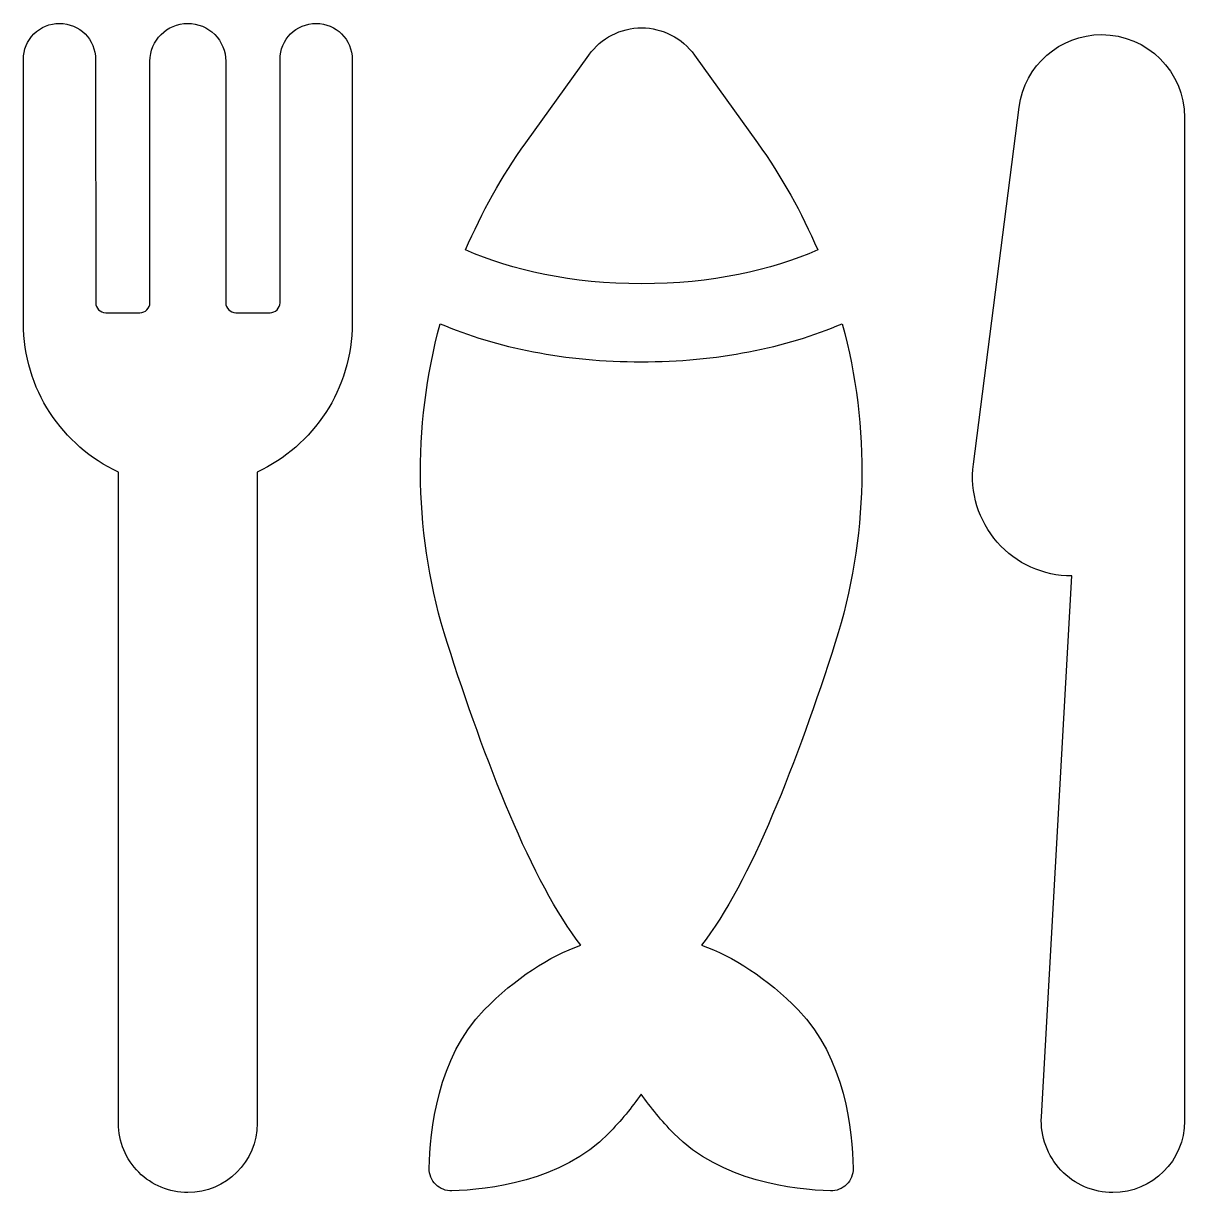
# Model space of a CAD drawing. Header units: centimetres. Extents: x -6.4 to 6.4, y -6.4 to 6.4.
import ezdxf

# ---------------------------------------------------------------- set-up
doc = ezdxf.new("R2010")
doc.units = ezdxf.units.CM
doc.header["$MEASUREMENT"] = 0
doc.layers.add('Layer 1', color=7, linetype='Continuous')

msp = doc.modelspace()

# ---------------------------------------------------------------- linework, layer by layer
at = {"layer": 'Layer 1'}
for points, knots in [([(-3.15725, 6.41207), (-3.37566, 6.41207), (-3.55264, 6.23469), (-3.55264, 6.01625), (-3.55264, 6.01625), (-3.55264, 6.01625), (-3.55306, 3.34793), (-3.55306, 3.34793), (-3.55306, 3.34793), (-3.55306, 3.31912), (-3.56465, 3.29115), (-3.585, 3.27086), (-3.585, 3.27086), (-3.60572, 3.2503), (-3.63307, 3.23874), (-3.66252, 3.23874), (-3.66252, 3.23874), (-3.66252, 3.23874), (-4.03844, 3.23895), (-4.03844, 3.23895), (-4.03844, 3.23895), (-4.09898, 3.23895), (-4.1479, 3.28785), (-4.1479, 3.34814), (-4.1479, 3.34814), (-4.1479, 3.34814), (-4.1479, 5.99633), (-4.1479, 5.99633), (-4.1479, 5.99633), (-4.1479, 6.1064), (-4.19142, 6.21249), (-4.26934, 6.29041), (-4.26934, 6.29041), (-4.34726, 6.36857), (-4.45338, 6.41207), (-4.56324, 6.41228), (-4.56324, 6.41228), (-4.56324, 6.41228), (-4.56446, 6.41228), (-4.56446, 6.41228), (-4.56446, 6.41228), (-4.79367, 6.41207), (-4.97935, 6.22617), (-4.97935, 5.99675), (-4.97935, 5.99675), (-4.97935, 5.99675), (-4.97935, 3.34811), (-4.97935, 3.34811), (-4.97935, 3.34811), (-4.97935, 3.31909), (-4.99097, 3.29133), (-5.01171, 3.27083), (-5.01171, 3.27083), (-5.03206, 3.25048), (-5.05981, 3.23889), (-5.08884, 3.23889), (-5.08884, 3.23889), (-5.08884, 3.23889), (-5.46479, 3.23905), (-5.46479, 3.23905), (-5.46479, 3.23905), (-5.5253, 3.23905), (-5.57462, 3.288), (-5.57422, 3.3483), (-5.57422, 3.3483), (-5.57422, 3.3483), (-5.57501, 6.01602), (-5.57501, 6.01602), (-5.57501, 6.01602), (-5.57501, 6.2347), (-5.75199, 6.41186), (-5.97128, 6.41207), (-5.97128, 6.41207), (-6.07656, 6.41207), (-6.17686, 6.37066), (-6.25105, 6.29645), (-6.25105, 6.29645), (-6.32524, 6.22247), (-6.3667, 6.12175), (-6.3667, 6.01686), (-6.3667, 6.01686), (-6.3667, 6.01686), (-6.3667, 3.12467), (-6.3667, 3.12467), (-6.3667, 3.12467), (-6.36702, 2.40077), (-5.94003, 1.77686), (-5.32424, 1.48999), (-5.32424, 1.48999), (-5.32424, 1.48999), (-5.32424, -5.65229), (-5.32424, -5.65229), (-5.32424, -5.65229), (-5.32424, -5.85396), (-5.24428, -6.0471), (-5.10125, -6.18969), (-5.10125, -6.18969), (-4.95906, -6.33227), (-4.76549, -6.41247), (-4.56367, -6.41228), (-4.56367, -6.41228), (-4.14378, -6.41249), (-3.80387, -6.072), (-3.80387, -5.65232), (-3.80387, -5.65232), (-3.80387, -5.65232), (-3.80347, 1.49016), (-3.80347, 1.49016), (-3.80347, 1.49016), (-3.18784, 1.77707), (-2.76099, 2.40088), (-2.76099, 3.12468), (-2.76099, 3.12468), (-2.76099, 3.12468), (-2.76098, 6.01623), (-2.76098, 6.01623), (-2.76098, 6.01623), (-2.76098, 6.23469), (-2.93799, 6.41207), (-3.15725, 6.41207)], [0, 0, 0, 0, 0.03225806, 0.03225806, 0.03225806, 0.03225806, 0.06451613, 0.06451613, 0.06451613, 0.06451613, 0.09677419, 0.09677419, 0.09677419, 0.09677419, 0.12903226, 0.12903226, 0.12903226, 0.12903226, 0.16129032, 0.16129032, 0.16129032, 0.16129032, 0.19354839, 0.19354839, 0.19354839, 0.19354839, 0.22580645, 0.22580645, 0.22580645, 0.22580645, 0.25806452, 0.25806452, 0.25806452, 0.25806452, 0.29032258, 0.29032258, 0.29032258, 0.29032258, 0.32258065, 0.32258065, 0.32258065, 0.32258065, 0.35483871, 0.35483871, 0.35483871, 0.35483871, 0.38709677, 0.38709677, 0.38709677, 0.38709677, 0.41935484, 0.41935484, 0.41935484, 0.41935484, 0.4516129, 0.4516129, 0.4516129, 0.4516129, 0.48387097, 0.48387097, 0.48387097, 0.48387097, 0.51612903, 0.51612903, 0.51612903, 0.51612903, 0.5483871, 0.5483871, 0.5483871, 0.5483871, 0.58064516, 0.58064516, 0.58064516, 0.58064516, 0.61290323, 0.61290323, 0.61290323, 0.61290323, 0.64516129, 0.64516129, 0.64516129, 0.64516129, 0.67741935, 0.67741935, 0.67741935, 0.67741935, 0.70967742, 0.70967742, 0.70967742, 0.70967742, 0.74193548, 0.74193548, 0.74193548, 0.74193548, 0.77419355, 0.77419355, 0.77419355, 0.77419355, 0.80645161, 0.80645161, 0.80645161, 0.80645161, 0.83870968, 0.83870968, 0.83870968, 0.83870968, 0.87096774, 0.87096774, 0.87096774, 0.87096774, 0.90322581, 0.90322581, 0.90322581, 0.90322581, 0.93548387, 0.93548387, 0.93548387, 0.93548387, 1, 1, 1, 1]), ([(2.34323, 3.92718), (2.16834, 4.33765), (1.94834, 4.73173), (1.68325, 5.101), (1.68325, 5.101), (1.68325, 5.101), (0.99187, 6.06467), (0.99187, 6.06467), (0.99187, 6.06467), (0.85759, 6.25207), (0.64204, 6.36323), (0.41243, 6.36323), (0.41243, 6.36323), (0.18282, 6.36323), (-0.03271, 6.25208), (-0.16706, 6.06467), (-0.16706, 6.06467), (-0.16706, 6.06467), (-0.85844, 5.101), (-0.85844, 5.101), (-0.85844, 5.101), (-1.12316, 4.73209), (-1.34292, 4.33799), (-1.51768, 3.92723), (-1.51768, 3.92723), (-1.01317, 3.70331), (-0.35063, 3.55586), (0.41285, 3.55586), (0.41285, 3.55586), (1.17626, 3.55589), (1.83875, 3.70329), (2.34323, 3.92718)], [0, 0, 0, 0, 0.11111111, 0.11111111, 0.11111111, 0.11111111, 0.22222222, 0.22222222, 0.22222222, 0.22222222, 0.33333333, 0.33333333, 0.33333333, 0.33333333, 0.44444444, 0.44444444, 0.44444444, 0.44444444, 0.55555556, 0.55555556, 0.55555556, 0.55555556, 0.66666667, 0.66666667, 0.66666667, 0.66666667, 0.77777778, 0.77777778, 0.77777778, 0.77777778, 1, 1, 1, 1]), ([(5.45605, 6.2892), (4.998, 6.2892), (4.61129, 5.94889), (4.55284, 5.49439), (4.55284, 5.49439), (4.55284, 5.49439), (4.05006, 1.57903), (4.05006, 1.57903), (4.05006, 1.57903), (4.01027, 1.26857), (4.10602, 0.95604), (4.31287, 0.7208), (4.31287, 0.7208), (4.51951, 0.48577), (4.8173, 0.35107), (5.13033, 0.35107), (5.13033, 0.35107), (5.13054, 0.35107), (5.13089, 0.35107), (5.13107, 0.35107), (5.13107, 0.35107), (5.13107, 0.35107), (4.79656, -5.58269), (4.79656, -5.58269), (4.79656, -5.58269), (4.78452, -5.79822), (4.86165, -6.00941), (5.01042, -6.16673), (5.01042, -6.16673), (5.15843, -6.32342), (5.36483, -6.4121), (5.58118, -6.41232), (5.58118, -6.41232), (6.01433, -6.41211), (6.36625, -6.06082), (6.36668, -5.62706), (6.36668, -5.62706), (6.36668, -5.62706), (6.36667, 5.37832), (6.36667, 5.37832), (6.36667, 5.37832), (6.3667, 5.88132), (5.95884, 6.28899), (5.45605, 6.2892)], [0, 0, 0, 0, 0.08333333, 0.08333333, 0.08333333, 0.08333333, 0.16666667, 0.16666667, 0.16666667, 0.16666667, 0.25, 0.25, 0.25, 0.25, 0.33333333, 0.33333333, 0.33333333, 0.33333333, 0.41666667, 0.41666667, 0.41666667, 0.41666667, 0.5, 0.5, 0.5, 0.5, 0.58333333, 0.58333333, 0.58333333, 0.58333333, 0.66666667, 0.66666667, 0.66666667, 0.66666667, 0.75, 0.75, 0.75, 0.75, 0.83333333, 0.83333333, 0.83333333, 0.83333333, 1, 1, 1, 1]), ([(1.06905, -3.69832), (1.60457, -3.01789), (2.12418, -1.66688), (2.53529, -0.37957), (2.53529, -0.37957), (2.90124, 0.7669), (2.91928, 1.98284), (2.61321, 3.11761), (2.61321, 3.11761), (1.9944, 2.85416), (1.23587, 2.70012), (0.40778, 2.70012), (0.40778, 2.70012), (-0.42039, 2.70012), (-1.1789, 2.85419), (-1.79768, 3.11761), (-1.79768, 3.11761), (-2.10372, 1.98284), (-2.08571, 0.76689), (-1.71976, -0.37957), (-1.71976, -0.37957), (-1.30865, -1.66687), (-0.78904, -3.01789), (-0.25352, -3.69832), (-0.25352, -3.69832), (-0.59687, -3.81775), (-0.97485, -4.06191), (-1.31352, -4.40759), (-1.31352, -4.40759), (-1.8271, -4.9316), (-1.91, -5.7427), (-1.91661, -6.14514), (-1.91661, -6.14514), (-1.91746, -6.21221), (-1.89134, -6.27616), (-1.84493, -6.3236), (-1.84493, -6.3236), (-1.79807, -6.36996), (-1.7342, -6.39461), (-1.6675, -6.39316), (-1.6675, -6.39316), (-1.2688, -6.38162), (-0.46505, -6.28886), (0.04891, -5.76446), (0.04891, -5.76446), (0.18557, -5.62489), (0.3055, -5.47908), (0.40779, -5.33197), (0.40779, -5.33197), (0.51005, -5.47908), (0.62999, -5.62489), (0.76664, -5.76446), (0.76664, -5.76446), (1.28059, -6.28886), (2.08434, -6.38165), (2.48305, -6.39316), (2.48305, -6.39316), (2.54975, -6.39462), (2.61362, -6.36996), (2.66048, -6.3236), (2.66048, -6.3236), (2.70689, -6.27616), (2.733, -6.21221), (2.73216, -6.14514), (2.73216, -6.14514), (2.72555, -5.74274), (2.64265, -4.9316), (2.12907, -4.40759), (2.12907, -4.40759), (1.79038, -4.06191), (1.4124, -3.81775), (1.06905, -3.69832)], [0, 0, 0, 0, 0.05263158, 0.05263158, 0.05263158, 0.05263158, 0.10526316, 0.10526316, 0.10526316, 0.10526316, 0.15789474, 0.15789474, 0.15789474, 0.15789474, 0.21052632, 0.21052632, 0.21052632, 0.21052632, 0.26315789, 0.26315789, 0.26315789, 0.26315789, 0.31578947, 0.31578947, 0.31578947, 0.31578947, 0.36842105, 0.36842105, 0.36842105, 0.36842105, 0.42105263, 0.42105263, 0.42105263, 0.42105263, 0.47368421, 0.47368421, 0.47368421, 0.47368421, 0.52631579, 0.52631579, 0.52631579, 0.52631579, 0.57894737, 0.57894737, 0.57894737, 0.57894737, 0.63157895, 0.63157895, 0.63157895, 0.63157895, 0.68421053, 0.68421053, 0.68421053, 0.68421053, 0.73684211, 0.73684211, 0.73684211, 0.73684211, 0.78947368, 0.78947368, 0.78947368, 0.78947368, 0.84210526, 0.84210526, 0.84210526, 0.84210526, 0.89473684, 0.89473684, 0.89473684, 0.89473684, 1, 1, 1, 1])]:
    msp.add_open_spline(points, degree=3, knots=knots, dxfattribs=at)

doc.saveas('drawing.dxf')
